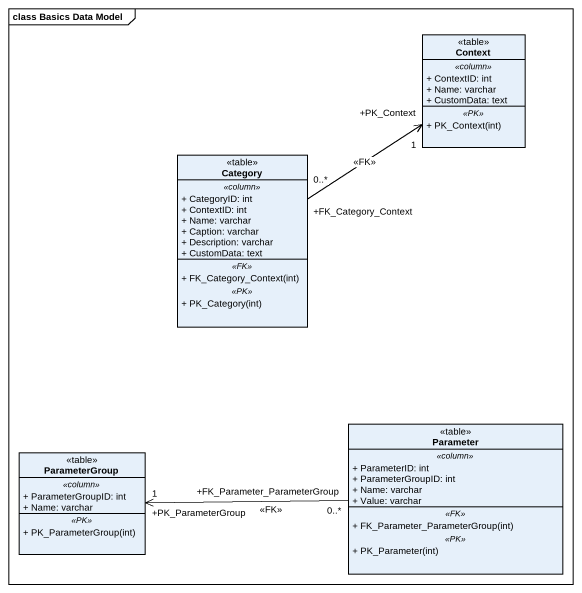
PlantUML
@startuml
mainframe class Basics Data Model
hide circle
hide empty members
skinparam classAttributeIconSize 0
class Context <<table>> {
  .. <<column>> ..
  + ContextID: int
  + Name: varchar
  + CustomData: text
  .. <<PK>> ..
  + PK_Context(int)
}
class Category <<table>> {
  .. <<column>> ..
  + CategoryID: int
  + ContextID: int
  + Name: varchar
  + Caption: varchar
  + Description: varchar
  + CustomData: text
  .. <<FK>> ..
  + FK_Category_Context(int)
  .. <<PK>> ..
  + PK_Category(int)
}
class Parameter <<table>> {
  .. <<column>> ..
  + ParameterID: int
  + ParameterGroupID: int
  + Name: varchar
  + Value: varchar
  .. <<FK>> ..
  + FK_Parameter_ParameterGroup(int)
  .. <<PK>> ..
  + PK_Parameter(int)
}
class ParameterGroup <<table>> {
  .. <<column>> ..
  + ParameterGroupID: int
  + Name: varchar
  .. <<PK>> ..
  + PK_ParameterGroup(int)
}
Category "+FK_Category_Context\n0..*" -up-> "+PK_Context\n1" Context : <<FK>>
Parameter "+FK_Parameter_ParameterGroup\n0..*" -left-> "+PK_ParameterGroup\n1" ParameterGroup : <<FK>>
@enduml
